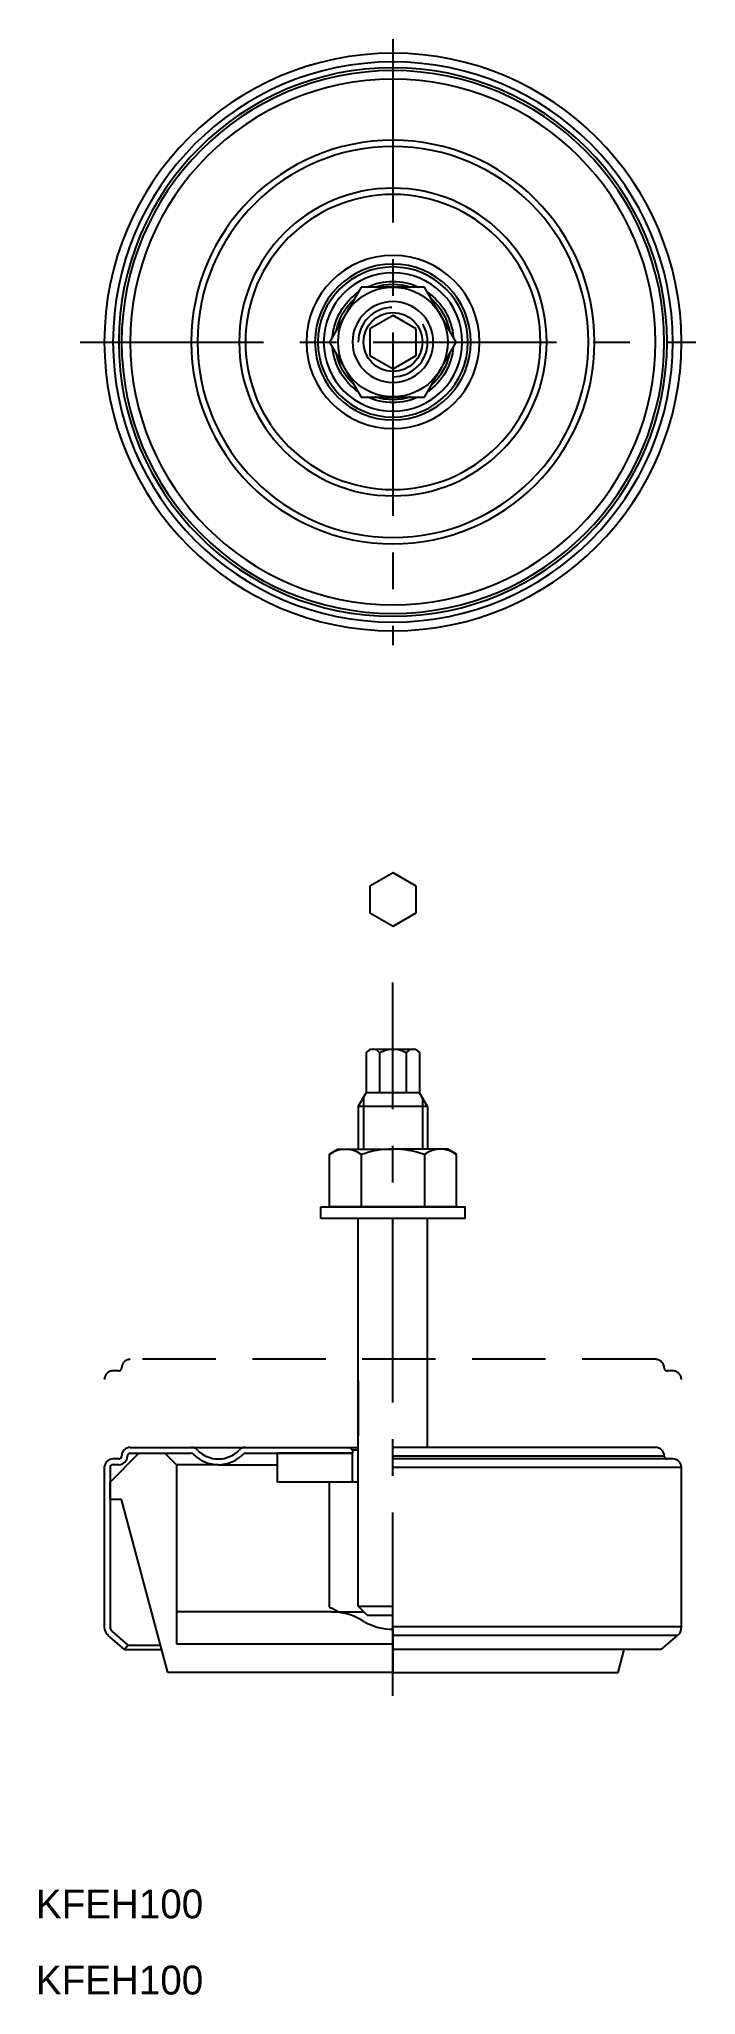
# Model space of a CAD drawing. Extents: x 11 to 125, y 13 to 352.
import ezdxf

# ---------------------------------------------------------------- set-up
doc = ezdxf.new("R2010")
doc.units = 0
doc.linetypes.add('CENTER', pattern=[50.8, 31.75, -6.35, 6.35, -6.35])
doc.linetypes.add('DASHED', pattern=[19.05, 12.7, -6.35])
doc.layers.get('0').update_dxf_attribs({"linetype": 'CONTINUOUS'})
doc.layers.add('CENTER', color=1, linetype='CENTER')
doc.styles.get("Standard").update_dxf_attribs({"font": 'txt', "oblique": 10})

msp = doc.modelspace()

# ---------------------------------------------------------------- linework, layer by layer
at = {"color": 7}
for p, q in [((67.05, 308.83), (61.56, 299.33)), ((78.02, 308.83), (67.05, 308.83)), ((83.5, 299.33), (78.02, 308.83)), ((61.56, 299.33), (67.05, 289.82)), ((78.02, 289.82), (83.5, 299.33)), ((67.05, 289.82), (78.02, 289.82))]:
    msp.add_line(p, q, dxfattribs=at)
for p, q in [((72.58, 303.97), (68.58, 301.66)), ((68.58, 301.66), (68.58, 297.04)), ((76.58, 301.66), (72.58, 303.97)), ((76.58, 297.04), (76.58, 301.66)), ((68.58, 297.04), (72.58, 294.73)), ((72.58, 294.73), (76.58, 297.04)), ((72.58, 207.45), (68.58, 205.14)), ((76.58, 205.14), (72.58, 207.45)), ((68.58, 205.14), (68.58, 200.52)), ((76.58, 200.52), (76.58, 205.14)), ((68.58, 200.52), (72.58, 198.21)), ((72.58, 198.21), (76.58, 200.52)), ((68.56, 176.86), (67.94, 176.34)), ((67.94, 176.34), (67.94, 169.36)), ((76.56, 176.86), (68.56, 176.86)), ((70.25, 176.24), (70.25, 169.36)), ((74.87, 176.24), (74.87, 169.36)), ((76.56, 176.86), (77.18, 176.34)), ((77.18, 176.34), (77.18, 169.36)), ((66.56, 166.97), (67.94, 169.36)), ((77.18, 169.36), (67.94, 169.36)), ((78.56, 166.97), (77.18, 169.36)), ((66.56, 166.97), (66.56, 159.59)), ((78.56, 166.97), (66.56, 166.97)), ((78.56, 166.97), (78.56, 159.59)), ((61.57, 158.74), (63.04, 159.59)), ((63.04, 159.59), (72.56, 159.59)), ((82.07, 159.59), (72.56, 159.59)), ((83.55, 158.74), (82.07, 159.59)), ((61.57, 149.59), (61.57, 158.74)), ((67.06, 158.64), (67.06, 149.59)), ((78.05, 158.64), (78.05, 149.59)), ((83.55, 149.59), (83.55, 158.74)), ((60.06, 147.59), (60.06, 149.59)), ((60.06, 149.59), (85.06, 149.59)), ((83.55, 149.59), (61.57, 149.59)), ((61.57, 149.59), (72.56, 149.59)), ((83.55, 149.59), (72.56, 149.59)), ((85.06, 147.59), (85.06, 149.59)), ((85.06, 147.59), (60.06, 147.59)), ((66.56, 114.86), (66.56, 147.59)), ((78.56, 114.86), (78.56, 147.59)), ((66.56, 80.42), (66.56, 114.86)), ((78.56, 107.94), (78.56, 114.86)), ((66.56, 80.42), (72.56, 80.42)), ((68.09, 78.88), (72.56, 78.88)), ((72.56, 68.94), (111.56, 68.94))]:
    msp.add_line(p, q)
at = {"color": 3, "linetype": 'DASHED'}
for p, q in [((67.46, 168.53), (67.46, 159.59)), ((77.66, 168.53), (77.66, 159.59)), ((118.06, 123.19), (27.06, 123.19)), ((25.06, 121.19), (24.06, 121.19)), ((121.06, 121.19), (120.06, 121.19))]:
    msp.add_line(p, q, dxfattribs=at)
at = {"color": 7, "linetype": 'CONTINUOUS'}
for p, q in [((66.56, 119.44), (66.56, 109.94)), ((66.56, 111.28), (66.56, 111.59)), ((23.56, 101.94), (28.56, 106.94)), ((25.06, 105.94), (24.06, 105.94)), ((27.06, 107.94), (37.62, 107.94)), ((27.06, 106.94), (37.62, 106.94)), ((28.56, 106.94), (33.06, 106.94)), ((33.06, 106.94), (35.06, 104.94)), ((37.62, 107.94), (47, 107.94)), ((47, 107.94), (65.06, 107.94)), ((47, 106.94), (65.56, 106.94)), ((52.56, 101.94), (52.56, 106.94)), ((65.56, 106.94), (52.56, 106.94)), ((60.06, 107.94), (66.56, 107.94)), ((65.56, 107.44), (65.06, 107.94)), ((65.56, 107.44), (65.56, 106.94)), ((66.56, 107.44), (65.56, 107.44)), ((65.56, 101.94), (65.56, 106.94)), ((118.06, 107.94), (72.56, 107.94)), ((119.56, 106.44), (72.56, 106.44)), ((121.06, 105.94), (72.56, 105.94)), ((22.56, 104.44), (22.56, 76.86)), ((23.56, 104.44), (23.56, 76.86)), ((23.56, 98.94), (23.56, 101.94)), ((25.06, 104.94), (24.06, 104.94)), ((35.06, 104.94), (35.06, 73.94)), ((42.31, 104.94), (35.06, 104.94)), ((42.31, 104.94), (52.56, 104.94)), ((65.56, 101.94), (52.56, 101.94)), ((61.6, 80.29), (61.6, 101.94)), ((66.56, 101.94), (61.91, 101.94)), ((122.56, 104.44), (72.56, 104.44)), ((122.56, 76.86), (122.56, 104.44)), ((25.56, 98.94), (23.56, 98.94)), ((33.56, 68.94), (25.56, 98.94)), ((35.06, 79.44), (35.06, 73.94)), ((61.99, 79.44), (35.06, 79.44)), ((61.6, 80.29), (61.91, 80.11)), ((63.06, 79.44), (61.91, 80.11)), ((61.99, 79.44), (67.53, 79.44)), ((68.09, 78.88), (66.56, 80.42)), ((67.6, 77.76), (66.94, 78.13)), ((26.06, 72.94), (23.25, 75.35)), ((26.71, 73.7), (23.91, 76.11)), ((122.56, 76.86), (72.56, 76.86)), ((72.56, 76.44), (72.56, 70.94)), ((121.86, 75.35), (72.56, 75.35)), ((119.06, 72.94), (121.86, 75.35)), ((26.71, 73.7), (26.06, 72.94)), ((26.06, 72.94), (32.49, 72.94)), ((26.71, 73.7), (32.29, 73.7)), ((35.06, 73.94), (61.99, 73.94)), ((35.06, 73.94), (72.56, 73.94)), ((72.56, 73.94), (72.56, 68.94)), ((119.06, 72.94), (72.56, 72.94)), ((111.56, 68.94), (112.62, 72.94)), ((72.56, 68.94), (33.56, 68.94))]:
    msp.add_line(p, q, dxfattribs=at)
at = {"color": 7, "linetype": 'CONTINUOUS', "extrusion": (0, 3.5e-15, -1)}
for radius in [50, 48.5, 47.5, 47, 45.5, 34.94, 33.86, 26.64, 25.56, 15, 13.5, 13, 12, 7]:
    msp.add_circle((-72.56, 299.35), radius, dxfattribs=at)
at = {"color": 7}
msp.add_circle((72.56, 299.35), 9.5, dxfattribs=at)
msp.add_circle((72.56, 299.35), 5.11)
at = {"color": 7, "linetype": 'CONTINUOUS', "extrusion": (-3.5e-15, 0, -1)}
for radius, start, end in [(10.5, 64.8162, 115.1838), (10, 71.8408, 108.1592), (10.5, 4.8162, 55.1838), (10, 11.8408, 48.1592), (10.5, 124.8162, 175.1838), (10, 131.8408, 168.1592), (10.5, 304.8162, 355.1838), (10.5, 184.8162, 235.1838), (10, 311.8408, 348.1592), (10, 191.8408, 228.1592), (10.5, 244.8162, 295.1838), (10, 251.8408, 288.1592)]:
    msp.add_arc((-72.56, 299.35), radius, start, end, dxfattribs=at)
at = {"color": 3, "linetype": 'DASHED'}
for centre, radius, start, end in [((72.56, 299.35), 6.01, 270, 180), ((27.06, 121.69), 1.5, 90, 180), ((118.06, 121.69), 1.5, 0, 90), ((24.06, 119.69), 1.5, 90, 180), ((25.06, 121.69), 0.5, 270, 0), ((120.06, 121.69), 0.5, 180, 270), ((121.06, 119.69), 1.5, 0, 90)]:
    msp.add_arc(centre, radius, start, end, dxfattribs=at)
for centre, radius, start, end in [((69.09, 175.48), 1.39, 33.6258, 146.3742), ((72.56, 172.24), 4.62, 60, 120), ((76.02, 175.48), 1.39, 33.6258, 146.3742), ((64.31, 155.11), 4.47, 52.1211, 127.8789), ((72.56, 143.1), 16.48, 90, 109.4712), ((72.56, 143.1), 16.48, 70.5288, 90), ((80.8, 155.11), 4.47, 52.1211, 127.8789)]:
    msp.add_arc(centre, radius, start, end)
at = {"color": 7, "linetype": 'CONTINUOUS'}
for centre, radius, start, end in [((24.06, 104.44), 1.5, 90, 180), ((25.06, 106.44), 1.5, 270, 0), ((25.06, 106.44), 0.5, 270, 0), ((27.06, 106.44), 1.5, 90, 180), ((27.06, 106.44), 0.5, 90, 180), ((37.62, 106.44), 1.5, 43.8131, 90), ((37.62, 106.44), 0.5, 43.8131, 90), ((42.31, 110.94), 6, 223.8131, 316.1869), ((42.31, 110.94), 5, 223.8131, 316.1869), ((47, 106.44), 1.5, 90, 136.1869), ((47, 106.44), 0.5, 90, 136.1869), ((118.06, 106.44), 1.5, 0, 90), ((120.06, 106.44), 0.5, 180, 270), ((121.06, 104.44), 1.5, 0, 90), ((24.06, 104.44), 0.5, 90, 180), ((61.99, 69.44), 10, 60.3223, 90), ((24.56, 76.86), 2, 180, 229.3987), ((24.56, 76.86), 1, 180, 229.3987), ((72.56, 86.44), 10, 240.3223, 270), ((120.56, 76.86), 2, 310.6013, 0)]:
    msp.add_arc(centre, radius, start, end, dxfattribs=at)
at = {"layer": 'CENTER', "color": 1, "linetype": 'CENTER'}
for p, q in [((72.56, 351.8), (72.56, 246.85)), ((18.36, 299.35), (125.06, 299.35)), ((72.56, 64.89), (72.56, 188.47))]:
    msp.add_line(p, q, dxfattribs=at)

# ---------------------------------------------------------------- texts
at = {"color": 7, "linetype": 'CONTINUOUS'}
for p in [(10.71, 26.38), (10.71, 13.2)]:
    msp.add_text('KFEH100', height=5, dxfattribs=at).set_placement(p)

doc.saveas('drawing.dxf')
